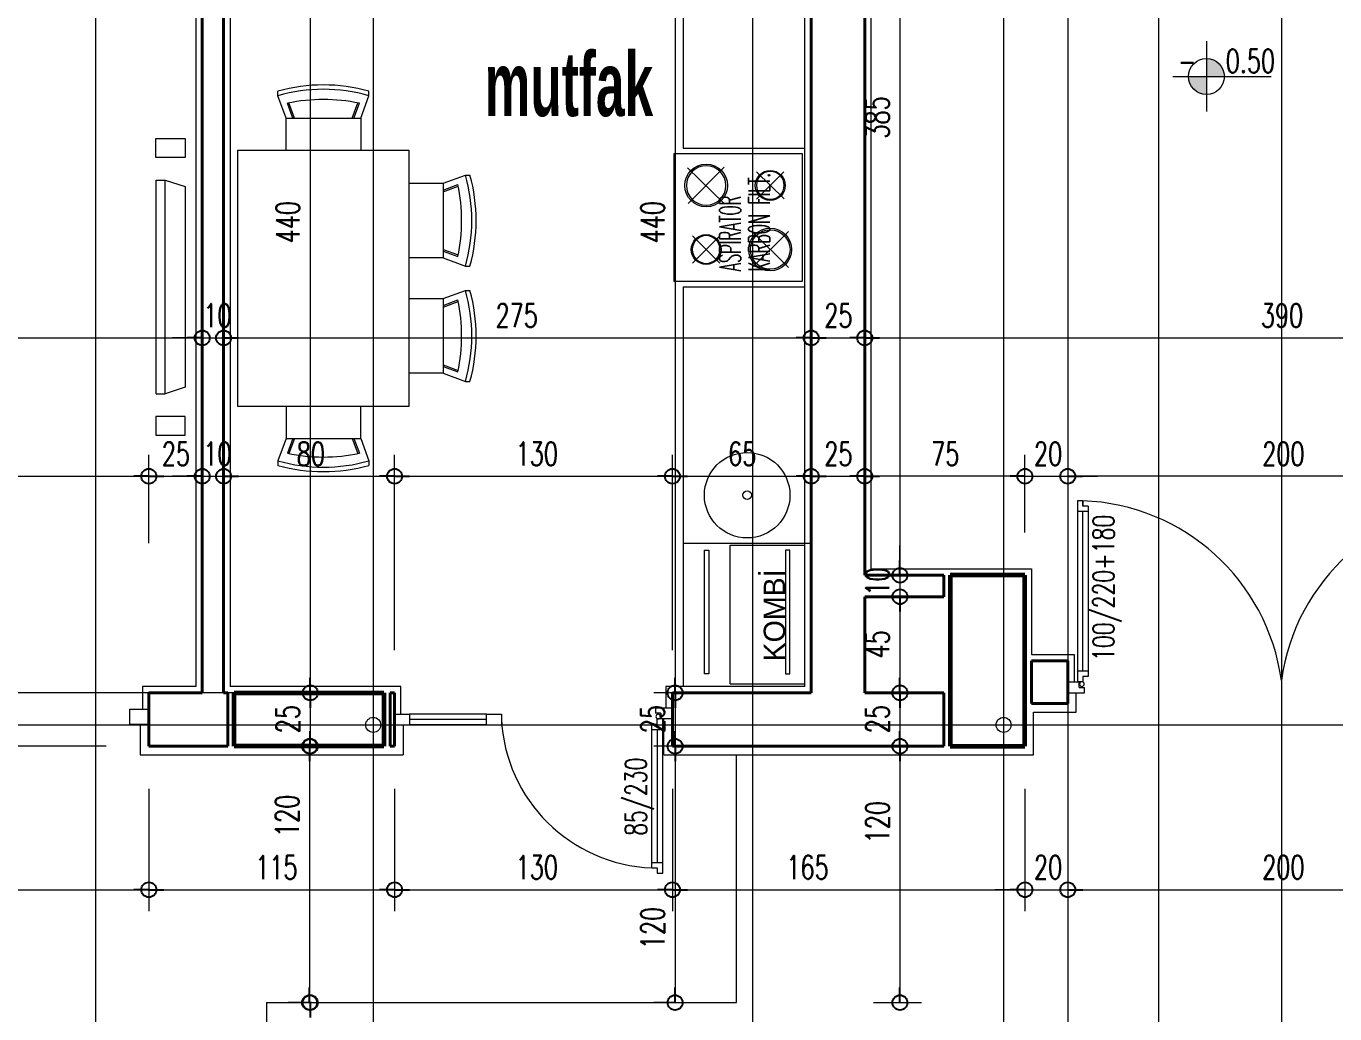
# Model space of a CAD drawing. Header units: millimetres. Extents: x 2016.56 to 2021.8, y 13721.83 to 13722.48.
# Drawn here: x 2017.2504 to 2017.3729, y 13722.0147 to 13722.1072 of the extents above; entities that cross this region are included whole.
import ezdxf

# ---------------------------------------------------------------- set-up
doc = ezdxf.new("R2010")
doc.units = ezdxf.units.MM
doc.linetypes.add('ACAD_ISO04W100', pattern=[30, 24, -3, 0, -3])
doc.linetypes.add('ACAD_ISO07W100', pattern=[3, 0, -3])
doc.layers.get('0').update_dxf_attribs({"lineweight": 20})
for name, color, linetype, lineweight in [('aks', 1, 'Continuous', 9), ('DH', 7, 'Continuous', 20), ('DUVAR', 4, 'Continuous', 40), ('DV', 7, 'Continuous', 20), ('kolon', 5, 'Continuous', 60), ('PENCERE', 3, 'Continuous', 13), ('SIVA', 7, 'Continuous', 20), ('TEFRİŞ', 11, 'Continuous', 9), ('TEXT', 7, 'Continuous', 20)]:
    doc.layers.add(name, color=color, linetype=linetype, lineweight=lineweight)
doc.styles.get("Standard").update_dxf_attribs({"font": 'txt.shx', "width": 0.7, "height": 11})
doc.styles.add('style1', font='swisscbo.ttf', dxfattribs={"width": 0.75, "height": 11})
doc.styles.add('style3', font='GOTHIC.TTF', dxfattribs={"width": 0.7, "height": 11})

msp = doc.modelspace()

# ---------------------------------------------------------------- hatches: boundary and pattern name
at = {"layer": 'TEXT'}
h = msp.add_hatch(color=256, dxfattribs=at)
h.paths.add_polyline_path([(2017.360877376107, 13722.10248663882), (2017.359197376107, 13722.10248663882, 0.414213562373095), (2017.360877376107, 13722.10080663882)])
h.paths.add_polyline_path([(2017.360877376107, 13722.10416663882), (2017.360877376107, 13722.10248663882), (2017.362557376107, 13722.10248663882, 0.4142135623730571)])

# ---------------------------------------------------------------- linework, layer by layer
for p, q in [((2017.311898024885, 13722.11578914312), (2017.311898024885, 13722.09578914312)), ((2017.311898024885, 13722.09578914312), (2017.323298024885, 13722.09578914312)), ((2017.311059290593, 13722.09528796317), (2017.323059290593, 13722.09528796317)), ((2017.311059290593, 13722.08328796317), (2017.311059290593, 13722.09528796317)), ((2017.323059290593, 13722.09528796317), (2017.323059290593, 13722.08328796317)), ((2017.323059290593, 13722.08328796317), (2017.311059290593, 13722.08328796317)), ((2017.311898024885, 13722.08278914312), (2017.323298024885, 13722.08278914312)), ((2017.311898024885, 13722.08278914312), (2017.311898024885, 13722.04538914312)), ((2017.316298024885, 13722.04561611029), (2017.316298024885, 13722.05861611029)), ((2017.316298024885, 13722.05861611029), (2017.323298024885, 13722.05861611029)), ((2017.313898024885, 13722.05813853427), (2017.314302305184, 13722.05813853427)), ((2017.313898024885, 13722.04656052371), (2017.313898024885, 13722.05813853427)), ((2017.314302305184, 13722.05813853427), (2017.314302305184, 13722.04656052371)), ((2017.321898024885, 13722.05813853427), (2017.321493744585, 13722.05813853427)), ((2017.321493744585, 13722.05813853427), (2017.321493744585, 13722.04656052371)), ((2017.321898024885, 13722.04656052371), (2017.321898024885, 13722.05813853427)), ((2017.329498024885, 13722.05638914312), (2017.344498024885, 13722.05638914312)), ((2017.344498024885, 13722.05638914312), (2017.344498024885, 13722.04838914312)), ((2017.348498024885, 13722.04838914312), (2017.348498024885, 13722.04578914312)), ((2017.314302305184, 13722.04656052371), (2017.313898024885, 13722.04656052371)), ((2017.321493744585, 13722.04656052371), (2017.321898024885, 13722.04656052371)), ((2017.348698024885, 13722.04298914312), (2017.348698024885, 13722.04478914312)), ((2017.316898024885, 13722.01578914312), (2017.316898024885, 13722.03898914312)), ((2017.272898024885, 13722.01578914312), (2017.272898024885, 13721.99778914312)), ((2017.272898024885, 13722.01578914312), (2017.272898024885, 13721.99778914312)), ((2017.272898024885, 13722.01578914312), (2017.316898024885, 13722.01578914312))]:
    msp.add_line(p, q)
at = {"color": 0, "lineweight": -2}
for p, q in [((2017.266898024885, 13722.0780148987), (2017.265498024885, 13722.0780148987)), ((2017.266898024885, 13722.0780148987), (2017.265498024885, 13722.0780148987)), ((2017.268898024885, 13722.0780148987), (2017.270298024885, 13722.0780148987)), ((2017.268898024885, 13722.0780148987), (2017.270298024885, 13722.0780148987)), ((2017.323898024885, 13722.0780148987), (2017.322498024885, 13722.0780148987)), ((2017.323898024885, 13722.0780148987), (2017.325298024885, 13722.0780148987)), ((2017.328898024885, 13722.0780148987), (2017.327498024885, 13722.0780148987)), ((2017.328898024885, 13722.0780148987), (2017.330298024885, 13722.0780148987)), ((2017.261898024885, 13722.0650597421), (2017.260498024885, 13722.0650597421)), ((2017.261898024885, 13722.0650597421), (2017.263298024885, 13722.0650597421)), ((2017.266898024885, 13722.0650597421), (2017.265498024885, 13722.0650597421)), ((2017.266898024885, 13722.0650597421), (2017.265498024885, 13722.0650597421)), ((2017.268898024885, 13722.0650597421), (2017.270298024885, 13722.0650597421)), ((2017.268898024885, 13722.0650597421), (2017.270298024885, 13722.0650597421)), ((2017.284898024885, 13722.0650597421), (2017.283498024885, 13722.0650597421)), ((2017.284898024885, 13722.0650597421), (2017.286298024885, 13722.0650597421)), ((2017.310898024885, 13722.0650597421), (2017.309498024885, 13722.0650597421)), ((2017.310898024885, 13722.0650597421), (2017.312298024885, 13722.0650597421)), ((2017.323898024885, 13722.0650597421), (2017.322498024885, 13722.0650597421)), ((2017.323898024885, 13722.0650597421), (2017.325298024885, 13722.0650597421)), ((2017.328898024885, 13722.0650597421), (2017.327498024885, 13722.0650597421)), ((2017.328898024885, 13722.0650597421), (2017.330298024885, 13722.0650597421)), ((2017.343898024885, 13722.0650597421), (2017.342498024885, 13722.0650597421)), ((2017.343898024885, 13722.0650597421), (2017.342498024885, 13722.0650597421)), ((2017.347898024885, 13722.0650597421), (2017.349298024885, 13722.0650597421)), ((2017.347898024885, 13722.0650597421), (2017.349298024885, 13722.0650597421)), ((2017.332198478593, 13722.05578914312), (2017.332198478593, 13722.05718914312)), ((2017.332198478593, 13722.05578914312), (2017.332198478593, 13722.05718914312)), ((2017.332198478593, 13722.05378914312), (2017.332198478593, 13722.05238914312)), ((2017.332198478593, 13722.05378914312), (2017.332198478593, 13722.05238914312)), ((2017.277006338779, 13722.04478914312), (2017.277006338779, 13722.04618914312)), ((2017.311151271389, 13722.04478914312), (2017.311151271389, 13722.04618914312)), ((2017.332198478593, 13722.04478914312), (2017.332198478593, 13722.04618914312)), ((2017.277006338779, 13722.04478914312), (2017.277006338779, 13722.04338914312)), ((2017.311151271389, 13722.04478914312), (2017.311151271389, 13722.04338914312)), ((2017.332198478593, 13722.04478914312), (2017.332198478593, 13722.04338914312)), ((2017.277006338779, 13722.03978914312), (2017.277006338779, 13722.04118914312)), ((2017.311151271389, 13722.03978914312), (2017.311151271389, 13722.04118914312)), ((2017.332198478593, 13722.03978914312), (2017.332198478593, 13722.04118914312)), ((2017.276948624051, 13722.03978914312), (2017.276948624051, 13722.03838914312)), ((2017.311151271389, 13722.03978914312), (2017.311151271389, 13722.03838914312)), ((2017.332198478593, 13722.03978914312), (2017.332198478593, 13722.03838914312)), ((2017.261898024885, 13722.02635675673), (2017.260498024885, 13722.02635675673)), ((2017.261898024885, 13722.02635675673), (2017.263298024885, 13722.02635675673)), ((2017.284898024885, 13722.02635675673), (2017.283498024885, 13722.02635675673)), ((2017.284898024885, 13722.02635675673), (2017.286298024885, 13722.02635675673)), ((2017.310898024885, 13722.02635675673), (2017.309498024885, 13722.02635675673)), ((2017.310898024885, 13722.02635675673), (2017.312298024885, 13722.02635675673)), ((2017.343898024885, 13722.02635675673), (2017.342498024885, 13722.02635675673)), ((2017.343898024885, 13722.02635675673), (2017.342498024885, 13722.02635675673)), ((2017.347898024885, 13722.02635675673), (2017.349298024885, 13722.02635675673)), ((2017.347898024885, 13722.02635675673), (2017.349298024885, 13722.02635675673)), ((2017.276948624051, 13722.01578914312), (2017.276948624051, 13722.01718914312)), ((2017.311151271389, 13722.01578914312), (2017.311151271389, 13722.01718914312)), ((2017.332198478593, 13722.01578914312), (2017.332198478593, 13722.01718914312)), ((2017.277006338779, 13722.01578914312), (2017.277006338779, 13722.01438914312))]:
    msp.add_line(p, q, dxfattribs=at)
at = {"linetype": 'ACAD_ISO07W100'}
msp.add_line((2017.311898024885, 13722.05878914312), (2017.323898024885, 13722.05878914312), dxfattribs=at)
at = {"color": 0, "lineweight": -2}
for centre in [(2017.266898024885, 13722.0780148987), (2017.266898024885, 13722.0780148987), (2017.268898024885, 13722.0780148987), (2017.268898024885, 13722.0780148987), (2017.323898024885, 13722.0780148987), (2017.323898024885, 13722.0780148987), (2017.328898024885, 13722.0780148987), (2017.328898024885, 13722.0780148987), (2017.261898024885, 13722.0650597421), (2017.261898024885, 13722.0650597421), (2017.266898024885, 13722.0650597421), (2017.266898024885, 13722.0650597421), (2017.268898024885, 13722.0650597421), (2017.268898024885, 13722.0650597421), (2017.284898024885, 13722.0650597421), (2017.284898024885, 13722.0650597421), (2017.310898024885, 13722.0650597421), (2017.310898024885, 13722.0650597421), (2017.323898024885, 13722.0650597421), (2017.323898024885, 13722.0650597421), (2017.328898024885, 13722.0650597421), (2017.328898024885, 13722.0650597421), (2017.343898024885, 13722.0650597421), (2017.343898024885, 13722.0650597421), (2017.347898024885, 13722.0650597421), (2017.347898024885, 13722.0650597421), (2017.332198478593, 13722.05578914312), (2017.332198478593, 13722.05578914312), (2017.332198478593, 13722.05378914312), (2017.332198478593, 13722.05378914312), (2017.277006338779, 13722.04478914312), (2017.277006338779, 13722.04478914312), (2017.311151271389, 13722.04478914312), (2017.311151271389, 13722.04478914312), (2017.332198478593, 13722.04478914312), (2017.332198478593, 13722.04478914312), (2017.276948624051, 13722.03978914312), (2017.277006338779, 13722.03978914312), (2017.311151271389, 13722.03978914312), (2017.311151271389, 13722.03978914312), (2017.332198478593, 13722.03978914312), (2017.332198478593, 13722.03978914312), (2017.261898024885, 13722.02635675673), (2017.261898024885, 13722.02635675673), (2017.284898024885, 13722.02635675673), (2017.284898024885, 13722.02635675673), (2017.310898024885, 13722.02635675673), (2017.310898024885, 13722.02635675673), (2017.343898024885, 13722.02635675673), (2017.343898024885, 13722.02635675673), (2017.347898024885, 13722.02635675673), (2017.347898024885, 13722.02635675673), (2017.276948624051, 13722.01578914312), (2017.277006338779, 13722.01578914312), (2017.311151271389, 13722.01578914312), (2017.332198478593, 13722.01578914312)]:
    msp.add_circle(centre, 0.0007, dxfattribs=at)
for radius in [0.004, 0.0004]:
    msp.add_circle((2017.317898024885, 13722.06328914313), radius)
at = {"layer": 'aks', "linetype": 'ACAD_ISO04W100', "ltscale": 2}
for p, q in [((2017.256898024885, 13722.40645173834), (2017.256898024885, 13721.95238660583)), ((2017.256898024885, 13722.40645173834), (2017.256898024885, 13721.95238660583)), ((2017.282898024885, 13722.40645173834), (2017.282898024885, 13721.95238660583)), ((2017.282898024885, 13722.40645173834), (2017.282898024885, 13721.95238660583)), ((2017.318398024885, 13722.40645173834), (2017.318398024885, 13721.95238660583)), ((2017.318398024885, 13722.40645173834), (2017.318398024885, 13721.95238660583)), ((2017.341898024885, 13722.40645173834), (2017.341898024885, 13721.95238660583)), ((2017.347898024885, 13722.40645173834), (2017.347898024885, 13721.95238660583)), ((2017.347898024885, 13722.40645173834), (2017.347898024885, 13721.95238660583)), ((2017.356398024885, 13722.40645173834), (2017.356398024885, 13721.95238660583)), ((2017.356398024885, 13722.40645173834), (2017.356398024885, 13721.95238660583)), ((2017.367898024885, 13722.40645173834), (2017.367898024885, 13721.95238660583)), ((2017.367898024885, 13722.40645173834), (2017.367898024885, 13721.95238660583)), ((2017.135878254372, 13722.04178914312), (2017.599917795397, 13722.04178914312))]:
    msp.add_line(p, q, dxfattribs=at)
at = {"layer": 'aks'}
for centre in [(2017.282898024885, 13722.04178914312), (2017.282898024885, 13722.04178914312), (2017.341898024885, 13722.04178914312)]:
    msp.add_circle(centre, 0.0007, dxfattribs=at)
at = {"layer": 'DH', "lineweight": 20}
for p, q in [((2017.266898024885, 13722.07616197414), (2017.266898024885, 13722.0800148987)), ((2017.266898024885, 13722.07616197414), (2017.266898024885, 13722.0800148987)), ((2017.268898024885, 13722.0758279513), (2017.268898024885, 13722.0800148987)), ((2017.268898024885, 13722.0758279513), (2017.268898024885, 13722.0800148987)), ((2017.323898024885, 13722.07582949345), (2017.323898024885, 13722.0800148987)), ((2017.323898024885, 13722.07582949345), (2017.323898024885, 13722.0800148987)), ((2017.328898024885, 13722.07482257973), (2017.328898024885, 13722.0800148987)), ((2017.328898024885, 13722.07482257973), (2017.328898024885, 13722.0800148987)), ((2017.261898024885, 13722.05878914312), (2017.261898024885, 13722.0670597421)), ((2017.261898024885, 13722.05878914312), (2017.261898024885, 13722.0670597421)), ((2017.266898024885, 13722.05782866296), (2017.266898024885, 13722.0670597421)), ((2017.266898024885, 13722.05782866296), (2017.266898024885, 13722.0670597421)), ((2017.268898024885, 13722.06320234422), (2017.268898024885, 13722.0670597421)), ((2017.268898024885, 13722.06320234422), (2017.268898024885, 13722.0670597421)), ((2017.284898024885, 13722.04878914312), (2017.284898024885, 13722.0670597421)), ((2017.284898024885, 13722.04878914312), (2017.284898024885, 13722.0670597421)), ((2017.310898024885, 13722.04878914312), (2017.310898024885, 13722.0670597421)), ((2017.310898024885, 13722.04878914312), (2017.310898024885, 13722.0670597421)), ((2017.323898024885, 13722.06278914312), (2017.323898024885, 13722.0670597421)), ((2017.323898024885, 13722.06346388607), (2017.323898024885, 13722.0670597421)), ((2017.328898024885, 13722.06586960896), (2017.328898024885, 13722.0670597421)), ((2017.328898024885, 13722.06295663946), (2017.328898024885, 13722.0670597421)), ((2017.343898024885, 13722.06586960896), (2017.343898024885, 13722.0670597421)), ((2017.343898024885, 13722.05978914312), (2017.343898024885, 13722.0670597421)), ((2017.347898024885, 13722.06678914312), (2017.347898024885, 13722.0630597421)), ((2017.347898024885, 13722.06678914312), (2017.347898024885, 13722.0630597421)), ((2017.261898024885, 13722.03578914312), (2017.261898024885, 13722.02435675673)), ((2017.261898024885, 13722.03578914312), (2017.261898024885, 13722.02435675673)), ((2017.284898024885, 13722.03578914312), (2017.284898024885, 13722.02435675673)), ((2017.284898024885, 13722.03578914312), (2017.284898024885, 13722.02435675673)), ((2017.310898024885, 13722.03578914312), (2017.310898024885, 13722.02435675673)), ((2017.310898024885, 13722.03578914312), (2017.310898024885, 13722.02435675673)), ((2017.343898024885, 13722.03578914312), (2017.343898024885, 13722.02435675673)), ((2017.343898024885, 13722.03578914312), (2017.343898024885, 13722.02435675673)), ((2017.347898024885, 13722.03578914312), (2017.347898024885, 13722.02435675673)), ((2017.347898024885, 13722.03578914312), (2017.347898024885, 13722.02435675673))]:
    msp.add_line(p, q, dxfattribs=at)
at = {"layer": 'DH'}
for p, q in [((2017.181298024885, 13722.0780148987), (2017.265498024885, 13722.0780148987)), ((2017.265498024885, 13722.0780148987), (2017.264098024885, 13722.0780148987)), ((2017.266898024885, 13722.0780148987), (2017.268898024885, 13722.0780148987)), ((2017.270298024885, 13722.0780148987), (2017.322498024885, 13722.0780148987)), ((2017.270298024885, 13722.0780148987), (2017.271698024885, 13722.0780148987)), ((2017.325298024885, 13722.0780148987), (2017.327498024885, 13722.0780148987)), ((2017.330298024885, 13722.0780148987), (2017.405498024885, 13722.0780148987)), ((2017.215298024885, 13722.0650597421), (2017.260498024885, 13722.0650597421)), ((2017.263298024885, 13722.0650597421), (2017.265498024885, 13722.0650597421)), ((2017.265498024885, 13722.0650597421), (2017.264098024885, 13722.0650597421)), ((2017.266898024885, 13722.0650597421), (2017.268898024885, 13722.0650597421)), ((2017.270298024885, 13722.0650597421), (2017.283498024885, 13722.0650597421)), ((2017.270298024885, 13722.0650597421), (2017.271698024885, 13722.0650597421)), ((2017.286298024885, 13722.0650597421), (2017.309498024885, 13722.0650597421)), ((2017.312298024885, 13722.0650597421), (2017.322498024885, 13722.0650597421)), ((2017.325298024885, 13722.0650597421), (2017.327498024885, 13722.0650597421)), ((2017.342498024885, 13722.0650597421), (2017.330298024885, 13722.0650597421)), ((2017.342498024885, 13722.0650597421), (2017.341098024885, 13722.0650597421)), ((2017.343898024885, 13722.0650597421), (2017.347898024885, 13722.0650597421)), ((2017.386498024885, 13722.0650597421), (2017.349298024885, 13722.0650597421)), ((2017.349298024885, 13722.0650597421), (2017.350698024885, 13722.0650597421)), ((2017.215298024885, 13722.02635675673), (2017.260498024885, 13722.02635675673)), ((2017.263298024885, 13722.02635675673), (2017.283498024885, 13722.02635675673)), ((2017.286298024885, 13722.02635675673), (2017.309498024885, 13722.02635675673)), ((2017.312298024885, 13722.02635675673), (2017.342498024885, 13722.02635675673)), ((2017.342498024885, 13722.02635675673), (2017.341098024885, 13722.02635675673)), ((2017.343898024885, 13722.02635675673), (2017.347898024885, 13722.02635675673)), ((2017.349298024885, 13722.02635675673), (2017.386498024885, 13722.02635675673)), ((2017.349298024885, 13722.02635675673), (2017.350698024885, 13722.02635675673))]:
    msp.add_line(p, q, dxfattribs=at)
at = {"layer": 'DUVAR'}
for p, q in [((2017.323898024885, 13722.13218914312), (2017.323898024885, 13722.04478914312)), ((2017.323898024885, 13722.13218914312), (2017.323898024885, 13722.04478914312)), ((2017.328898024885, 13722.13218914312), (2017.328898024885, 13722.05578914312)), ((2017.266898024885, 13722.12635947283), (2017.266898024885, 13722.04538914312)), ((2017.266898024885, 13722.12635947283), (2017.266898024885, 13722.04478914312)), ((2017.268898024885, 13722.1255310457), (2017.268898024885, 13722.04538914312)), ((2017.268898024885, 13722.1255310457), (2017.268898024885, 13722.04478914312)), ((2017.328898024885, 13722.05578914312), (2017.336298024885, 13722.05578914312)), ((2017.336298024885, 13722.05578914312), (2017.336298024885, 13722.05378914312)), ((2017.328898024885, 13722.05378914312), (2017.328898024885, 13722.04478914312)), ((2017.328898024885, 13722.05378914312), (2017.336298024885, 13722.05378914312)), ((2017.344498024885, 13722.04778914312), (2017.347898024885, 13722.04778914312)), ((2017.344498024885, 13722.04778914312), (2017.347898024885, 13722.04778914312)), ((2017.344498024885, 13722.04778914312), (2017.344498024885, 13722.04378914312)), ((2017.347898024885, 13722.04778914312), (2017.347898024885, 13722.04378914312)), ((2017.261898024885, 13722.03978914312), (2017.261898024885, 13722.04478914312)), ((2017.261898024885, 13722.04478914312), (2017.266898024885, 13722.04478914312)), ((2017.261898024885, 13722.03978914312), (2017.261898024885, 13722.04478914312)), ((2017.261898024885, 13722.04478914312), (2017.266898024885, 13722.04478914312)), ((2017.268898024885, 13722.04478914312), (2017.269298024885, 13722.04478914312)), ((2017.268898024885, 13722.04478914312), (2017.269298024885, 13722.04478914312)), ((2017.269298024885, 13722.04478914312), (2017.269298024885, 13722.03978914312)), ((2017.284498024885, 13722.04478914312), (2017.284898024885, 13722.04478914312)), ((2017.284498024885, 13722.04478914312), (2017.284498024885, 13722.03978914312)), ((2017.284498024885, 13722.04478914312), (2017.284898024885, 13722.04478914312)), ((2017.284498024885, 13722.04478914312), (2017.284498024885, 13722.03978914312)), ((2017.284898024885, 13722.03978914312), (2017.284898024885, 13722.04478914312)), ((2017.284898024885, 13722.03978914312), (2017.284898024885, 13722.04478914312)), ((2017.310898024885, 13722.04478914312), (2017.323898024885, 13722.04478914312)), ((2017.310898024885, 13722.03978914312), (2017.310898024885, 13722.04478914312)), ((2017.310898024885, 13722.03978914312), (2017.310898024885, 13722.04478914312)), ((2017.328898024885, 13722.04478914312), (2017.336298024885, 13722.04478914312)), ((2017.336298024885, 13722.04478914312), (2017.336298024885, 13722.03978914312)), ((2017.344498024885, 13722.04378914312), (2017.347898024885, 13722.04378914312)), ((2017.344498024885, 13722.04378914312), (2017.347898024885, 13722.04378914312)), ((2017.261898024885, 13722.03978914312), (2017.269298024885, 13722.03978914312)), ((2017.261898024885, 13722.03978914312), (2017.269298024885, 13722.03978914312)), ((2017.284898024885, 13722.03978914312), (2017.284498024885, 13722.03978914312)), ((2017.284898024885, 13722.03978914312), (2017.284498024885, 13722.03978914312)), ((2017.310898024885, 13722.03978914312), (2017.336298024885, 13722.03978914312)), ((2017.310898024885, 13722.03978914312), (2017.336298024885, 13722.03978914312))]:
    msp.add_line(p, q, dxfattribs=at)
at = {"layer": 'DV'}
for p, q in [((2017.277006338779, 13722.13138914312), (2017.277006338779, 13722.04618914312)), ((2017.311151271389, 13722.13138914312), (2017.311151271389, 13722.04618914312)), ((2017.332198478593, 13722.13138914312), (2017.332198478593, 13722.05718914312)), ((2017.332198478593, 13722.05718914312), (2017.332198478593, 13722.05858914312)), ((2017.332198478593, 13722.05578914312), (2017.332198478593, 13722.05378914312)), ((2017.332198478593, 13722.05238914312), (2017.332198478593, 13722.04618914312)), ((2017.332198478593, 13722.05238914312), (2017.332198478593, 13722.05098914312)), ((2017.277006338779, 13722.04338914312), (2017.277006338779, 13722.04118914312)), ((2017.311151271389, 13722.04338914312), (2017.311151271389, 13722.04118914312)), ((2017.332198478593, 13722.04338914312), (2017.332198478593, 13722.04118914312)), ((2017.276948624051, 13722.03838914312), (2017.276948624051, 13722.01718914312)), ((2017.311151271389, 13722.03838914312), (2017.311151271389, 13722.01718914312)), ((2017.332198478593, 13722.03838914312), (2017.332198478593, 13722.01718914312))]:
    msp.add_line(p, q, dxfattribs=at)
at = {"layer": 'DV', "lineweight": 20}
for p, q in [((2017.332298024885, 13722.05578914312), (2017.330198478594, 13722.05578914312)), ((2017.332898024885, 13722.05578914312), (2017.330198478594, 13722.05578914312)), ((2017.332298024885, 13722.05378914312), (2017.330198478594, 13722.05378914312)), ((2017.332298024885, 13722.05378914312), (2017.330198478594, 13722.05378914312)), ((2017.27387574098, 13722.04478914312), (2017.235718822154, 13722.04478914312)), ((2017.257898024885, 13722.04478914312), (2017.235741106059, 13722.04478914312)), ((2017.277175274405, 13722.04478914312), (2017.275006338778, 13722.04478914312)), ((2017.277175274405, 13722.04478914312), (2017.275006338778, 13722.04478914312)), ((2017.316898024885, 13722.04478914312), (2017.309151271389, 13722.04478914312)), ((2017.316898024885, 13722.04478914312), (2017.309151271389, 13722.04478914312)), ((2017.332298024885, 13722.04478914312), (2017.330198478594, 13722.04478914312)), ((2017.332298024885, 13722.04478914312), (2017.330198478594, 13722.04478914312)), ((2017.257898024885, 13722.03978914312), (2017.235741106059, 13722.03978914312)), ((2017.257898024885, 13722.03978914312), (2017.235741106059, 13722.03978914312)), ((2017.277175274405, 13722.03978914312), (2017.274948624051, 13722.03978914312)), ((2017.277175274405, 13722.03978914312), (2017.275006338778, 13722.03978914312)), ((2017.322176017345, 13722.03978914312), (2017.309151271389, 13722.03978914312)), ((2017.316898024885, 13722.03978914312), (2017.309151271389, 13722.03978914312)), ((2017.332298024885, 13722.03978914312), (2017.330198478594, 13722.03978914312)), ((2017.332298024885, 13722.03978914312), (2017.330198478594, 13722.03978914312)), ((2017.277117559678, 13722.01578914312), (2017.274948624051, 13722.01578914312)), ((2017.277117559678, 13722.01578914312), (2017.275006338778, 13722.01578914312)), ((2017.311121964564, 13722.01578914312), (2017.309151271389, 13722.01578914312)), ((2017.32973611118, 13722.01578914312), (2017.334198478593, 13722.01578914312))]:
    msp.add_line(p, q, dxfattribs=at)
at = {"layer": 'kolon'}
for p, q in [((2017.336898024885, 13722.05578914312), (2017.336898024885, 13722.03978914312)), ((2017.343898024885, 13722.05578914312), (2017.336898024885, 13722.05578914312)), ((2017.343898024885, 13722.03978914312), (2017.343898024885, 13722.05578914312)), ((2017.269898024885, 13722.04478914312), (2017.283898024885, 13722.04478914312)), ((2017.269898024885, 13722.03978914312), (2017.269898024885, 13722.04478914312)), ((2017.283898024885, 13722.04478914312), (2017.283898024885, 13722.03978914312)), ((2017.283898024885, 13722.03978914312), (2017.269898024885, 13722.03978914312)), ((2017.336898024885, 13722.03978914312), (2017.343898024885, 13722.03978914312))]:
    msp.add_line(p, q, dxfattribs=at)
at = {"layer": 'PENCERE'}
for p, q in [((2017.315756346868, 13722.0905909069), (2017.312320882354, 13722.09394289756)), ((2017.315756346868, 13722.09398501944), (2017.312362234318, 13722.0905909069)), ((2017.318786498387, 13722.09101517096), (2017.321332082799, 13722.09356075538)), ((2017.321354102233, 13722.0910375781), (2017.318786498387, 13722.09356075538)), ((2017.315332082799, 13722.08756075538), (2017.312786498387, 13722.08501517096)), ((2017.315332082799, 13722.08501517096), (2017.312786498387, 13722.08756075538)), ((2017.318362234318, 13722.08798501945), (2017.321756346868, 13722.0845909069)), ((2017.321756346868, 13722.08798501945), (2017.318362234318, 13722.0845909069)), ((2017.349306718476, 13722.04681484062), (2017.349306718476, 13722.06176715235)), ((2017.348970393576, 13722.04578914312), (2017.347898024885, 13722.04578914312)), ((2017.348970393576, 13722.04528914313), (2017.348970393576, 13722.04578914312)), ((2017.348970393576, 13722.04528914313), (2017.349470393576, 13722.04528914313)), ((2017.349470393576, 13722.04478914312), (2017.349470393576, 13722.04528914313)), ((2017.347898024885, 13722.04478914312), (2017.349470393576, 13722.04478914312)), ((2017.260125656193, 13722.04185766747), (2017.260125656193, 13722.04325766747)), ((2017.260125656193, 13722.04325766747), (2017.261898024885, 13722.04325766747)), ((2017.260125656193, 13722.04185766747), (2017.260125656193, 13722.04325766747)), ((2017.260125656193, 13722.04325766747), (2017.261898024885, 13722.04325766747)), ((2017.284898024885, 13722.04278914312), (2017.286298024885, 13722.04278914312)), ((2017.284898024885, 13722.04278914312), (2017.286298024885, 13722.04278914312)), ((2017.286298024885, 13722.04278914312), (2017.286298024885, 13722.04178914312)), ((2017.293498024885, 13722.04278914312), (2017.286298024885, 13722.04278914312)), ((2017.286298024885, 13722.04278914312), (2017.286298024885, 13722.04178914312)), ((2017.293498024885, 13722.04278914312), (2017.286298024885, 13722.04278914312)), ((2017.293498024885, 13722.04278914312), (2017.294898024885, 13722.04278914312)), ((2017.293498024885, 13722.04178914312), (2017.293498024885, 13722.04278914312)), ((2017.293498024885, 13722.04278914312), (2017.294898024885, 13722.04278914312)), ((2017.293498024885, 13722.04178914312), (2017.293498024885, 13722.04278914312)), ((2017.294898024885, 13722.04278914312), (2017.294898024885, 13722.04178914312)), ((2017.294898024885, 13722.04278914312), (2017.294898024885, 13722.04178914312)), ((2017.309325656193, 13722.04338914312), (2017.309325656193, 13722.04288914312)), ((2017.309325656193, 13722.04338914312), (2017.310898024885, 13722.04338914312)), ((2017.309325656193, 13722.04338914312), (2017.309325656193, 13722.04288914312)), ((2017.309325656193, 13722.04338914312), (2017.310898024885, 13722.04338914312)), ((2017.309825656193, 13722.04288914312), (2017.309325656193, 13722.04288914312)), ((2017.309825656193, 13722.04288914312), (2017.309325656193, 13722.04288914312)), ((2017.309825656193, 13722.04288914312), (2017.309825656193, 13722.04238914312)), ((2017.309825656193, 13722.04288914312), (2017.309825656193, 13722.04238914312)), ((2017.260125656193, 13722.04185766747), (2017.261898024885, 13722.04185766747)), ((2017.260125656193, 13722.04185766747), (2017.261898024885, 13722.04185766747)), ((2017.284898024885, 13722.04178914312), (2017.286298024885, 13722.04178914312)), ((2017.284898024885, 13722.04178914312), (2017.286298024885, 13722.04178914312)), ((2017.293498024885, 13722.04228914312), (2017.286298024885, 13722.04228914312)), ((2017.293498024885, 13722.04228914312), (2017.286298024885, 13722.04228914312)), ((2017.293498024885, 13722.04178914312), (2017.286298024885, 13722.04178914312)), ((2017.293498024885, 13722.04178914312), (2017.286298024885, 13722.04178914312)), ((2017.293498024885, 13722.04178914312), (2017.294898024885, 13722.04178914312)), ((2017.293498024885, 13722.04178914312), (2017.294898024885, 13722.04178914312)), ((2017.309825656193, 13722.04238914312), (2017.310898024885, 13722.04238914312)), ((2017.309825656193, 13722.04238914312), (2017.310898024885, 13722.04238914312)), ((2017.309489331294, 13722.04136344563), (2017.309489331294, 13722.02889307241)), ((2017.309489331294, 13722.04136344563), (2017.309489331294, 13722.02889307241))]:
    msp.add_line(p, q, dxfattribs=at)
at = {"layer": 'PENCERE', "extrusion": (-1.224606353822378e-16, -5.248812526377481e-32, -1)}
for p, q in [((2017.348806718476, 13722.06276715235), (2017.348806718476, 13722.04583528591)), ((2017.349806718476, 13722.06226715235), (2017.349806718476, 13722.04631484062)), ((2017.349806718476, 13722.04681484062), (2017.348806718476, 13722.04681484062)), ((2017.348806718476, 13722.04583528591), (2017.349306718476, 13722.04583528591)), ((2017.349806718476, 13722.04631484062), (2017.349306718476, 13722.04631484062)), ((2017.349306718476, 13722.04631484062), (2017.349306718476, 13722.04583528591))]:
    msp.add_line(p, q, dxfattribs=at)
at = {"layer": 'PENCERE', "extrusion": (-1.224606353822376e-16, -3.749151804555345e-32, -1)}
for p, q in [((2017.349306718476, 13722.06276715235), (2017.348806718476, 13722.06276715235)), ((2017.349306718476, 13722.06226715235), (2017.349306718476, 13722.06276715235)), ((2017.349306718476, 13722.06276715235), (2017.349306718476, 13722.06226715235)), ((2017.349806718476, 13722.06226715235), (2017.349306718476, 13722.06226715235)), ((2017.349806718476, 13722.06176715235), (2017.348806718476, 13722.06176715235))]:
    msp.add_line(p, q, dxfattribs=at)
at = {"layer": 'PENCERE', "extrusion": (1.224606353822378e-16, 7.498303609110654e-33, -1)}
for p, q in [((2017.308989331294, 13722.04186344563), (2017.309489331294, 13722.04186344563)), ((2017.308989331294, 13722.02839307241), (2017.308989331294, 13722.04186344563)), ((2017.308989331294, 13722.04186344563), (2017.309489331294, 13722.04186344563)), ((2017.308989331294, 13722.02839307241), (2017.308989331294, 13722.04186344563)), ((2017.309989331294, 13722.04234300034), (2017.309489331294, 13722.04234300034)), ((2017.309489331294, 13722.04186344563), (2017.309489331294, 13722.04234300034)), ((2017.309989331294, 13722.04234300034), (2017.309489331294, 13722.04234300034)), ((2017.309489331294, 13722.04186344563), (2017.309489331294, 13722.04234300034)), ((2017.309989331294, 13722.02789307241), (2017.309989331294, 13722.04234300034)), ((2017.309989331294, 13722.02789307241), (2017.309989331294, 13722.04234300034)), ((2017.308989331294, 13722.04136344563), (2017.309989331294, 13722.04136344563)), ((2017.308989331294, 13722.04136344563), (2017.309989331294, 13722.04136344563)), ((2017.308989331294, 13722.02889307241), (2017.309989331294, 13722.02889307241)), ((2017.308989331294, 13722.02889307241), (2017.309989331294, 13722.02889307241))]:
    msp.add_line(p, q, dxfattribs=at)
at = {"layer": 'PENCERE', "extrusion": (1.224606317870376e-16, -2.967391115110327e-20, -1)}
for p, q in [((2017.30898945248, 13722.02839331471), (2017.309489452465, 13722.02839319355)), ((2017.30898945248, 13722.02839331471), (2017.309489452465, 13722.02839319355)), ((2017.309489452465, 13722.02839319355), (2017.309489331308, 13722.02789319356)), ((2017.309489452465, 13722.02839319355), (2017.309489331308, 13722.02789319356)), ((2017.309489331308, 13722.02789319356), (2017.309989331294, 13722.02789307241)), ((2017.309489331308, 13722.02789319356), (2017.309989331294, 13722.02789307241))]:
    msp.add_line(p, q, dxfattribs=at)
at = {"layer": 'PENCERE'}
for centre, radius in [((2017.314059290593, 13722.09228796317), 0.002), ((2017.320059290593, 13722.09228796317), 0.0014), ((2017.320059290593, 13722.08628796317), 0.002), ((2017.320059290593, 13722.08628796317), 0.001849999999997483), ((2017.314059290593, 13722.08628796317), 0.0014)]:
    msp.add_circle(centre, radius, dxfattribs=at)
at = {"layer": 'PENCERE', "extrusion": (-1.224606353822378e-16, -5.248812526377481e-32, -1)}
msp.add_circle((-2017.349224163932, 13722.04561484062), 0.0002182403527176575, dxfattribs=at)
at = {"layer": 'PENCERE', "extrusion": (1.224606353822378e-16, 7.498303609110654e-33, -1)}
msp.add_circle((-2017.309571885838, 13722.04256344563), 0.0002182403527176575, dxfattribs=at)
msp.add_circle((-2017.309571885838, 13722.04256344563), 0.0002182403527176575, dxfattribs=at)
at = {"layer": 'PENCERE'}
for centre, radius, start, end in [((2017.314059290593, 13722.09228796317), 0.001850000000000023, 90, 270), ((2017.314059290593, 13722.09228796317), 0.001850000000000023, 270, 90), ((2017.320070398082, 13722.09229907066), 0.001299999999999955, 90, 270), ((2017.320070398082, 13722.09229907066), 0.001300000000000097, 270, 90), ((2017.314059290593, 13722.08628796317), 0.001299999999999955, 90, 270), ((2017.314059290593, 13722.08628796317), 0.001300000000000097, 270, 90), ((2017.348580054377, 13722.04327757306), 0.01950312133086785, 7.901191262525512, 87.86473026613176), ((2017.387215995392, 13722.04327757306), 0.01950312133086785, 92.13526973386827, 172.0988087374745), ((2017.30954159217, 13722.04305772032), 0.01465882185914194, 182.6141217384381, 267.8409105680792), ((2017.30954159217, 13722.04305772032), 0.01465882185914194, 182.6141217384381, 267.8409105680792)]:
    msp.add_arc(centre, radius, start, end, dxfattribs=at)
at = {"layer": 'SIVA'}
for p, q in [((2017.323298024885, 13722.04538914312), (2017.323298024885, 13722.13218914312)), ((2017.329498024885, 13722.05638914312), (2017.329498024885, 13722.13218914312)), ((2017.266298024885, 13722.12660800096), (2017.266298024885, 13722.04538914312)), ((2017.269498024885, 13722.12528251757), (2017.269498024885, 13722.04538914312)), ((2017.344498024885, 13722.04838914312), (2017.348498024885, 13722.04838914312)), ((2017.261298024885, 13722.04538914312), (2017.261298024885, 13722.04325766747)), ((2017.266298024885, 13722.04538914312), (2017.261298024885, 13722.04538914312)), ((2017.285498024885, 13722.04538914312), (2017.269498024885, 13722.04538914312)), ((2017.285498024885, 13722.04278914312), (2017.285498024885, 13722.04538914312)), ((2017.310298024885, 13722.04538914312), (2017.310298024885, 13722.04338914312)), ((2017.323298024885, 13722.04538914312), (2017.310298024885, 13722.04538914312)), ((2017.316298024885, 13722.04561611029), (2017.323298024885, 13722.04561611029)), ((2017.344698024885, 13722.04298914312), (2017.348698024885, 13722.04298914312)), ((2017.344698024885, 13722.03898914312), (2017.344698024885, 13722.04298914312)), ((2017.261098024885, 13722.04185766747), (2017.261098024885, 13722.03898914312)), ((2017.285698024885, 13722.04178914312), (2017.285698024885, 13722.03898914312)), ((2017.310098024885, 13722.03898914312), (2017.310098024885, 13722.04238914312)), ((2017.261098024885, 13722.03898914312), (2017.285698024885, 13722.03898914312)), ((2017.310098024885, 13722.03898914312), (2017.344698024885, 13722.03898914312))]:
    msp.add_line(p, q, dxfattribs=at)
at = {"layer": 'TEFRİŞ'}
for p, q in [((2017.273976538206, 13722.10068524562), (2017.273976538206, 13722.10111559078)), ((2017.27473599208, 13722.09859750884), (2017.273976538206, 13722.10068524562)), ((2017.28173599208, 13722.09859750884), (2017.282495445954, 13722.10068524562)), ((2017.282495445954, 13722.10068524562), (2017.282495445954, 13722.10111559078)), ((2017.275374457453, 13722.09859750884), (2017.274869979405, 13722.09998431772)), ((2017.275531003671, 13722.09859750884), (2017.275014256265, 13722.10001804616)), ((2017.280940980489, 13722.09859750884), (2017.281457727896, 13722.10001804616)), ((2017.281097526707, 13722.09859750884), (2017.281602004755, 13722.09998431772)), ((2017.27473599208, 13722.09559907457), (2017.27473599208, 13722.09859750884)), ((2017.27473599208, 13722.09859750884), (2017.28173599208, 13722.09859750884)), ((2017.28173599208, 13722.09859750884), (2017.28173599208, 13722.09559907457)), ((2017.262545597837, 13722.09490930079), (2017.262545597837, 13722.09667665443)), ((2017.262545597837, 13722.09667665443), (2017.26529769719, 13722.09667665443)), ((2017.26529769719, 13722.09667665443), (2017.26529769719, 13722.09490930079)), ((2017.27023599208, 13722.09559907457), (2017.28623599208, 13722.09559907457)), ((2017.27023599208, 13722.07159907457), (2017.27023599208, 13722.09559907457)), ((2017.28623599208, 13722.09559907457), (2017.28623599208, 13722.07159907457)), ((2017.26529769719, 13722.09490930079), (2017.262545597837, 13722.09490930079)), ((2017.28943599208, 13722.09249907457), (2017.291523728868, 13722.09325852845)), ((2017.291523728868, 13722.09325852845), (2017.291954074027, 13722.09325852845)), ((2017.262574244629, 13722.07278914312), (2017.262574244629, 13722.09278914312)), ((2017.262574244629, 13722.09278914312), (2017.263421098395, 13722.09278914312)), ((2017.263421098395, 13722.07278914312), (2017.263421098395, 13722.09278914312)), ((2017.263421098395, 13722.09278914312), (2017.265287560225, 13722.09218914312)), ((2017.265287560225, 13722.09218914312), (2017.265287560225, 13722.07338914312)), ((2017.28623599208, 13722.09249907457), (2017.28943599208, 13722.09249907457)), ((2017.28943599208, 13722.09249907457), (2017.28943599208, 13722.08549907457)), ((2017.28943599208, 13722.0918606092), (2017.290822800964, 13722.09236508725)), ((2017.28943599208, 13722.09170406298), (2017.290856529401, 13722.09222081039)), ((2017.28943599208, 13722.08629408616), (2017.290856529401, 13722.08577733876)), ((2017.28943599208, 13722.08613753995), (2017.290822800964, 13722.0856330619)), ((2017.28943599208, 13722.08549907457), (2017.28623599208, 13722.08549907457)), ((2017.28943599208, 13722.08549907457), (2017.291523728868, 13722.0847396207)), ((2017.291523728868, 13722.0847396207), (2017.291954074027, 13722.0847396207)), ((2017.28943599208, 13722.08169907457), (2017.291523728868, 13722.08245852845)), ((2017.291523728868, 13722.08245852845), (2017.291954074027, 13722.08245852845)), ((2017.28623599208, 13722.08169907457), (2017.28943599208, 13722.08169907457)), ((2017.28943599208, 13722.08169907457), (2017.28943599208, 13722.07469907457)), ((2017.28943599208, 13722.0810606092), (2017.290822800964, 13722.08156508725)), ((2017.28943599208, 13722.08090406298), (2017.290856529401, 13722.08142081039)), ((2017.28943599208, 13722.07469907457), (2017.28623599208, 13722.07469907457)), ((2017.28943599208, 13722.07549408616), (2017.290856529401, 13722.07497733876)), ((2017.28943599208, 13722.07533753995), (2017.290822800964, 13722.0748330619)), ((2017.28943599208, 13722.07469907457), (2017.291523728868, 13722.0739396207)), ((2017.265287560225, 13722.07338914312), (2017.263421098395, 13722.07278914312)), ((2017.291523728868, 13722.0739396207), (2017.291954074027, 13722.0739396207)), ((2017.262574244629, 13722.07278914312), (2017.263421098395, 13722.07278914312)), ((2017.28623599208, 13722.07159907457), (2017.27023599208, 13722.07159907457)), ((2017.27473599208, 13722.07159907457), (2017.27473599208, 13722.06860064031)), ((2017.28173599208, 13722.06860064031), (2017.28173599208, 13722.07159907457)), ((2017.262545597837, 13722.07066898546), (2017.262545597837, 13722.06890163181)), ((2017.26529769719, 13722.07066898546), (2017.262545597837, 13722.07066898546)), ((2017.26529769719, 13722.06890163181), (2017.26529769719, 13722.07066898546)), ((2017.262545597837, 13722.06890163181), (2017.26529769719, 13722.06890163181)), ((2017.27473599208, 13722.06860064031), (2017.273976538206, 13722.06651290352)), ((2017.27473599208, 13722.06860064031), (2017.28173599208, 13722.06860064031)), ((2017.275374457453, 13722.06860064031), (2017.274869979405, 13722.06721383143)), ((2017.275531003671, 13722.06860064031), (2017.275014256265, 13722.06718010299)), ((2017.280940980489, 13722.06860064031), (2017.281457727896, 13722.06718010299)), ((2017.281097526707, 13722.06860064031), (2017.281602004755, 13722.06721383143)), ((2017.28173599208, 13722.06860064031), (2017.282495445954, 13722.06651290352)), ((2017.273976538206, 13722.06651290352), (2017.273976538206, 13722.06608255836)), ((2017.282495445954, 13722.06651290352), (2017.282495445954, 13722.06608255836))]:
    msp.add_line(p, q, dxfattribs=at)
for centre, radius, start, end in [((2017.27823599208, 13722.08577444019), 0.0159214901609156, 74.48274338478406, 105.5172566152159), ((2017.27823599208, 13722.08586612287), 0.01541912275357529, 73.96378477491474, 106.0362152250852), ((2017.27823599208, 13722.08401269511), 0.01632246213743743, 78.0990935779343, 101.9009064220657), ((2017.276704606115, 13722.08899907457), 0.01541912275357529, 343.9637847123117, 16.03621528768833), ((2017.276612923431, 13722.08899907457), 0.0159214901609156, 344.4827434196365, 15.51725658036351), ((2017.274851178351, 13722.08899907457), 0.01632246213743743, 348.0990935779343, 11.90090642206571), ((2017.276704606115, 13722.07819907457), 0.01541912275357529, 343.9637847123117, 16.03621528768833), ((2017.276612923431, 13722.07819907457), 0.0159214901609156, 344.4827434196365, 15.51725658036351), ((2017.274851178351, 13722.07819907457), 0.01632246213743743, 348.0990935779343, 11.90090642206571), ((2017.27823599208, 13722.08318545404), 0.01632246213743743, 258.0990935779343, 281.9009064220657), ((2017.27823599208, 13722.08133202628), 0.01541912275357529, 253.9637847749147, 286.0362152250852), ((2017.27823599208, 13722.08142370896), 0.0159214901609156, 254.482743384784, 285.517256615216)]:
    msp.add_arc(centre, radius, start, end, dxfattribs=at)
at = {"layer": 'TEXT'}
for p, q in [((2017.360877376107, 13722.10577913858), (2017.360877376107, 13722.09919413906)), ((2017.357739137594, 13722.10248663882), (2017.366946582777, 13722.10248663882))]:
    msp.add_line(p, q, dxfattribs=at)
msp.add_circle((2017.360877376107, 13722.10248663882), 0.00168, dxfattribs=at)

# ---------------------------------------------------------------- texts
at = {"layer": 'DH', "width": 0.7}
for s, p in [('10', (2017.266999691551, 13722.0790148987)), ('275', (2017.294344691551, 13722.0790148987)), ('25', (2017.325114691551, 13722.0790148987)), ('390', (2017.365973024885, 13722.0790148987)), ('25', (2017.263114691551, 13722.0660597421)), ('10', (2017.266999691551, 13722.0660597421)), ('80', (2017.275743024885, 13722.0660597421)), ('130', (2017.296229691551, 13722.0660597421)), ('65', (2017.316114691551, 13722.0660597421)), ('25', (2017.325114691551, 13722.0660597421)), ('75', (2017.335114691551, 13722.0660597421)), ('20', (2017.344743024885, 13722.0660597421)), ('200', (2017.366101358218, 13722.0660597421)), ('115', (2017.271858024885, 13722.02735675673)), ('130', (2017.296229691551, 13722.02735675673)), ('165', (2017.321566422457, 13722.02735675673)), ('20', (2017.344743024885, 13722.02735675673)), ('200', (2017.366101358218, 13722.02735675673))]:
    msp.add_text(s, height=0.0022, dxfattribs=at).set_placement(p)
at = {"layer": 'DV', "width": 0.7}
for s, p in [('385', (2017.331198478593, 13722.09667295209)), ('440', (2017.276006338779, 13722.08686414312)), ('440', (2017.310151271389, 13722.08686414312)), ('10', (2017.331198478593, 13722.05389080979)), ('45', (2017.331198478593, 13722.04800580979)), ('25', (2017.276006338779, 13722.04100580979)), ('25', (2017.310151271389, 13722.04100580979)), ('25', (2017.331198478593, 13722.04100580979)), ('120', (2017.275948624051, 13722.03129239624)), ('120', (2017.331198478593, 13722.03069912836)), ('120', (2017.310151271389, 13722.02079007769))]:
    msp.add_text(s, height=0.0022, rotation=90, dxfattribs=at).set_placement(p)
at = {"layer": 'TEXT', "style": 'style1', "width": 0.7}
msp.add_text('mutfak', height=0.006, dxfattribs=at).set_placement((2017.293327647618, 13722.09877537674))
at = {"layer": 'TEXT', "width": 0.7}
msp.add_text('-  0.50', height=0.0022, dxfattribs=at).set_placement((2017.358225679439, 13722.10283654221))
at = {"layer": 'TEXT'}
for s, width, p in [('KARBON FILT.', 0.5, (2017.32003404879, 13722.08425205169)), ('ASPIRATOR', 0.5, (2017.317306161704, 13722.08425205169)), ('100/220+180', 0.7, (2017.352256339234, 13722.04777936011)), ('85/230', 0.7, (2017.308491155129, 13722.03139822786))]:
    msp.add_text(s, height=0.002, rotation=90, dxfattribs=dict(at, width=width)).set_placement(p)
at = {"layer": 'TEXT', "style": 'style3'}
msp.add_text('KOMBİ', height=0.002, rotation=90, dxfattribs=at).set_placement((2017.321445813016, 13722.04772470132))

doc.saveas('drawing.dxf')
